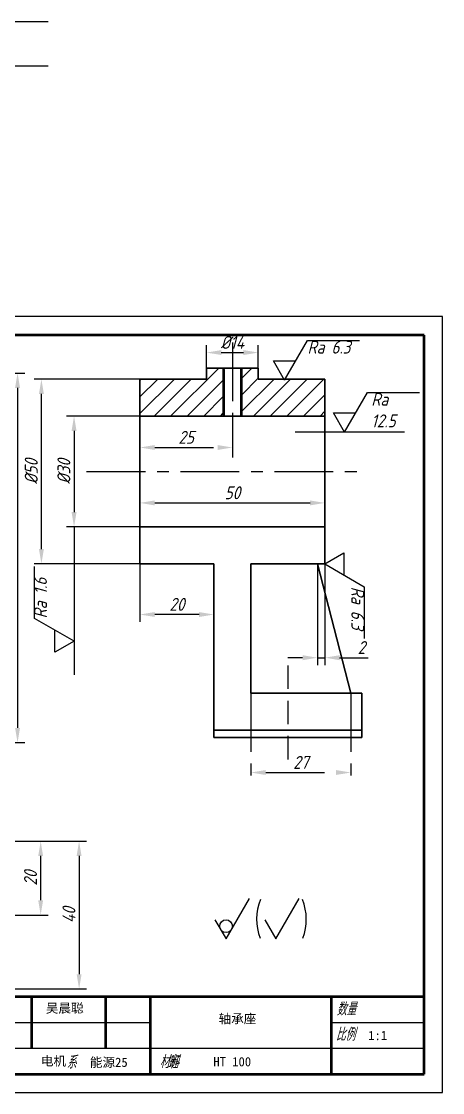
# Model space of a CAD drawing. Header units: millimetres. Extents: x 0 to 297, y 0 to 290.
# Drawn here: x 183.2 to 297, y 0 to 289.9 of the extents above; entities that cross this region are included whole.
import ezdxf

# ---------------------------------------------------------------- set-up
doc = ezdxf.new("R2010")
doc.units = ezdxf.units.MM
doc.header["$LTSCALE"] = 0.5
doc.linetypes.add('CENTER', pattern=[50.8, 31.75, -6.35, 6.35, -6.35])
doc.linetypes.add('DASHED', pattern=[19.05, 12.7, -6.35])
for name, color, linetype, lineweight in [('\\M+5B3DF\\M+5B4E7\\M+5B1EA\\M+5D7A2', 7, 'Continuous', 25), ('\\M+5B4D6\\M+5CAB5\\M+5CFDF', 7, 'Continuous', 50), ('\\M+5CEC4\\M+5D7D6\\M+5B1EA\\M+5D7A2', 7, 'Continuous', 25), ('\\M+5CFB8\\M+5CAB5\\M+5CFDF', 3, 'Continuous', 25)]:
    doc.layers.add(name, color=color, linetype=linetype, lineweight=lineweight)
doc.styles.add('\\M+5B9FA\\M+5B1EA\\M+5BABA\\M+5D7D63.5', font='gbeitc.shx', dxfattribs={"height": 3.5, "bigfont": 'gbcbig.shx'})
doc.dimstyles.new('\\M+5B9FA\\M+5B1EA\\M+5B3DF\\M+5B4E7', dxfattribs={"dimtxt": 3.5, "dimasz": 4, "dimexe": 2, "dimexo": 0, "dimgap": 1, "dimtad": 1, "dimtoh": 1, "dimdec": 0, "dimdsep": 46, "dimtxsty": '\\M+5B9FA\\M+5B1EA\\M+5BABA\\M+5D7D63.5', "dimcen": 3.5, "dimaunit": 1, "dimadec": 0, "dimazin": 1, "dimtfac": 1, "dimtdec": 0, "dimtmove": 0, "dimatfit": 3, "dimfxl": 0, "dimarcsym": 0})

# ---------------------------------------------------------------- blocks, each defined once
blk = doc.blocks.new('*D2')
at = {"layer": '\\M+5B3DF\\M+5B4E7\\M+5B1EA\\M+5D7A2', "color": 0, "lineweight": -2, "transparency": 16777216}
for p, q in [((215.18, 193.07), (186.55, 193.07)), ((188.55, 147.07), (188.55, 189.07)), ((215.18, 143.07), (186.55, 143.07))]:
    blk.add_line(p, q, dxfattribs=at)
at = {"layer": '\\M+5B3DF\\M+5B4E7\\M+5B1EA\\M+5D7A2', "color": 0, "transparency": 16777216}
for points in [[(187.89, 189.07), (189.22, 189.07), (188.55, 193.07)], [(187.89, 147.07), (189.22, 147.07), (188.55, 143.07)]]:
    blk.add_solid(points, dxfattribs=at)
at = {"layer": 'Defpoints', "color": 0, "transparency": 16777216}
for p in [(188.55, 193.07), (215.18, 193.07), (215.18, 143.07)]:
    blk.add_point(p, dxfattribs=at)
at = {"layer": '\\M+5B3DF\\M+5B4E7\\M+5B1EA\\M+5D7A2', "color": 0, "transparency": 16777216, "insert": (185.8, 168.07), "char_height": 3.5, "width": 3.7187, "attachment_point": 5, "rotation": 90, "style": '\\M+5B9FA\\M+5B1EA\\M+5BABA\\M+5D7D63.5'}
blk.add_mtext('%%C{\\Fgbeitc,gbcbig|c136;50}', dxfattribs=at)
blk = doc.blocks.new('*D3')
at = {"layer": '\\M+5B3DF\\M+5B4E7\\M+5B1EA\\M+5D7A2', "color": 0, "linetype": 'CENTER', "lineweight": -2, "transparency": 16777216}
for p, q in [((215.18, 143.07), (215.18, 127.37)), ((235.18, 143.07), (235.18, 127.37)), ((231.18, 129.37), (219.18, 129.37))]:
    blk.add_line(p, q, dxfattribs=at)
at = {"layer": '\\M+5B3DF\\M+5B4E7\\M+5B1EA\\M+5D7A2', "color": 0, "linetype": 'CENTER', "transparency": 16777216}
for points in [[(219.18, 130.04), (219.18, 128.71), (215.18, 129.37)], [(231.18, 130.04), (231.18, 128.71), (235.18, 129.37)]]:
    blk.add_solid(points, dxfattribs=at)
at = {"layer": 'Defpoints', "color": 0, "linetype": 'CENTER', "transparency": 16777216}
for p in [(215.18, 143.07), (235.18, 143.07), (215.18, 129.37)]:
    blk.add_point(p, dxfattribs=at)
at = {"layer": '\\M+5B3DF\\M+5B4E7\\M+5B1EA\\M+5D7A2', "color": 0, "linetype": 'CENTER', "transparency": 16777216, "insert": (225.18, 132.12), "char_height": 3.5, "attachment_point": 5, "style": '\\M+5B9FA\\M+5B1EA\\M+5BABA\\M+5D7D63.5'}
blk.add_mtext('20', dxfattribs=at)
blk = doc.blocks.new('*D4')
at = {"layer": '\\M+5B3DF\\M+5B4E7\\M+5B1EA\\M+5D7A2', "color": 0, "lineweight": -2, "transparency": 16777216}
for p, q in [((263.18, 143.07), (263.18, 115.68)), ((265.18, 143.07), (265.18, 115.68)), ((259.18, 117.68), (255.18, 117.68)), ((263.18, 117.68), (265.18, 117.68)), ((269.18, 117.68), (276.93, 117.68))]:
    blk.add_line(p, q, dxfattribs=at)
at = {"layer": '\\M+5B3DF\\M+5B4E7\\M+5B1EA\\M+5D7A2', "color": 0, "transparency": 16777216}
for points in [[(259.18, 118.35), (259.18, 117.01), (263.18, 117.68)], [(269.18, 118.35), (269.18, 117.01), (265.18, 117.68)]]:
    blk.add_solid(points, dxfattribs=at)
at = {"layer": 'Defpoints', "color": 0, "transparency": 16777216}
for p in [(263.18, 143.07), (265.18, 143.07), (265.18, 117.68)]:
    blk.add_point(p, dxfattribs=at)
at = {"layer": '\\M+5B3DF\\M+5B4E7\\M+5B1EA\\M+5D7A2', "color": 0, "transparency": 16777216, "insert": (275.06, 120.43), "char_height": 3.5, "attachment_point": 5, "style": '\\M+5B9FA\\M+5B1EA\\M+5BABA\\M+5D7D63.5'}
blk.add_mtext('2', dxfattribs=at)
blk = doc.blocks.new('*D5')
at = {"layer": '\\M+5B3DF\\M+5B4E7\\M+5B1EA\\M+5D7A2', "color": 0, "linetype": 'CENTER', "lineweight": -2, "transparency": 16777216}
for p, q in [((215.18, 183.07), (215.18, 172.57)), ((240.18, 183.07), (240.18, 172.57)), ((219.18, 174.57), (236.18, 174.57))]:
    blk.add_line(p, q, dxfattribs=at)
at = {"layer": '\\M+5B3DF\\M+5B4E7\\M+5B1EA\\M+5D7A2', "color": 0, "linetype": 'CENTER', "transparency": 16777216}
for points in [[(219.18, 175.23), (219.18, 173.9), (215.18, 174.57)], [(236.18, 175.23), (236.18, 173.9), (240.18, 174.57)]]:
    blk.add_solid(points, dxfattribs=at)
at = {"layer": 'Defpoints', "color": 0, "linetype": 'CENTER', "transparency": 16777216}
for p in [(215.18, 183.07), (240.18, 183.07), (240.18, 174.57)]:
    blk.add_point(p, dxfattribs=at)
at = {"layer": '\\M+5B3DF\\M+5B4E7\\M+5B1EA\\M+5D7A2', "color": 0, "linetype": 'CENTER', "transparency": 16777216, "insert": (227.68, 177.32), "char_height": 3.5, "attachment_point": 5, "style": '\\M+5B9FA\\M+5B1EA\\M+5BABA\\M+5D7D63.5'}
blk.add_mtext('25', dxfattribs=at)
blk = doc.blocks.new('*D6')
at = {"layer": '\\M+5B3DF\\M+5B4E7\\M+5B1EA\\M+5D7A2', "color": 0, "linetype": 'CENTER', "lineweight": -2, "transparency": 16777216}
for p, q in [((233.18, 196.07), (233.18, 202.26)), ((237.18, 200.26), (243.18, 200.26)), ((247.18, 196.07), (247.18, 202.26))]:
    blk.add_line(p, q, dxfattribs=at)
at = {"layer": '\\M+5B3DF\\M+5B4E7\\M+5B1EA\\M+5D7A2', "color": 0, "linetype": 'CENTER', "transparency": 16777216}
for points in [[(237.18, 200.93), (237.18, 199.6), (233.18, 200.26)], [(243.18, 200.93), (243.18, 199.6), (247.18, 200.26)]]:
    blk.add_solid(points, dxfattribs=at)
at = {"layer": 'Defpoints', "color": 0, "linetype": 'CENTER', "transparency": 16777216}
for p in [(247.18, 200.26), (233.18, 196.07), (247.18, 196.07)]:
    blk.add_point(p, dxfattribs=at)
at = {"layer": '\\M+5B3DF\\M+5B4E7\\M+5B1EA\\M+5D7A2', "color": 0, "linetype": 'CENTER', "transparency": 16777216, "insert": (240.18, 203.01), "char_height": 3.5, "width": 2.5248, "attachment_point": 5, "style": '\\M+5B9FA\\M+5B1EA\\M+5BABA\\M+5D7D63.5'}
blk.add_mtext('%%C{\\Fgbeitc,gbcbig|c136;14}', dxfattribs=at)
blk = doc.blocks.new('*D7')
at = {"layer": '\\M+5B3DF\\M+5B4E7\\M+5B1EA\\M+5D7A2', "color": 0, "linetype": 'CENTER', "lineweight": -2, "transparency": 16777216}
for p, q in [((245.18, 108.07), (245.18, 84.61)), ((272.18, 108.07), (272.18, 84.61)), ((249.18, 86.61), (268.18, 86.61))]:
    blk.add_line(p, q, dxfattribs=at)
at = {"layer": '\\M+5B3DF\\M+5B4E7\\M+5B1EA\\M+5D7A2', "color": 0, "linetype": 'CENTER', "transparency": 16777216}
for points in [[(249.18, 87.28), (249.18, 85.95), (245.18, 86.61)], [(268.18, 87.28), (268.18, 85.95), (272.18, 86.61)]]:
    blk.add_solid(points, dxfattribs=at)
at = {"layer": 'Defpoints', "color": 0, "linetype": 'CENTER', "transparency": 16777216}
for p in [(245.18, 108.07), (272.18, 108.07), (272.18, 86.61)]:
    blk.add_point(p, dxfattribs=at)
at = {"layer": '\\M+5B3DF\\M+5B4E7\\M+5B1EA\\M+5D7A2', "color": 0, "linetype": 'CENTER', "transparency": 16777216, "insert": (258.68, 89.36), "char_height": 3.5, "attachment_point": 5, "style": '\\M+5B9FA\\M+5B1EA\\M+5BABA\\M+5D7D63.5'}
blk.add_mtext('27', dxfattribs=at)
blk = doc.blocks.new('*D8')
at = {"layer": '\\M+5B3DF\\M+5B4E7\\M+5B1EA\\M+5D7A2', "color": 0, "lineweight": -2, "transparency": 16777216}
for p, q in [((159.76, 194.7), (184.1, 194.7)), ((182.1, 190.7), (182.1, 98.7)), ((159.76, 94.7), (184.1, 94.7))]:
    blk.add_line(p, q, dxfattribs=at)
at = {"layer": '\\M+5B3DF\\M+5B4E7\\M+5B1EA\\M+5D7A2', "color": 0, "transparency": 16777216}
for points in [[(181.43, 190.7), (182.77, 190.7), (182.1, 194.7)], [(181.43, 98.7), (182.77, 98.7), (182.1, 94.7)]]:
    blk.add_solid(points, dxfattribs=at)
at = {"layer": 'Defpoints', "color": 0, "transparency": 16777216}
for p in [(159.76, 194.7), (159.76, 94.7), (182.1, 94.7)]:
    blk.add_point(p, dxfattribs=at)
at = {"layer": '\\M+5B3DF\\M+5B4E7\\M+5B1EA\\M+5D7A2', "color": 0, "transparency": 16777216, "insert": (179.35, 144.7), "char_height": 3.5, "attachment_point": 5, "rotation": 90, "style": '\\M+5B9FA\\M+5B1EA\\M+5BABA\\M+5D7D63.5'}
blk.add_mtext('100', dxfattribs=at)
blk = doc.blocks.new('*D15')
at = {"layer": '\\M+5B3DF\\M+5B4E7\\M+5B1EA\\M+5D7A2', "color": 0, "lineweight": -2, "transparency": 16777216}
for p, q in [((157.76, 68.03), (190.35, 68.03)), ((188.35, 52.03), (188.35, 64.03)), ((157.76, 48.03), (190.35, 48.03))]:
    blk.add_line(p, q, dxfattribs=at)
at = {"layer": '\\M+5B3DF\\M+5B4E7\\M+5B1EA\\M+5D7A2', "color": 0, "transparency": 16777216}
for points in [[(187.68, 64.03), (189.01, 64.03), (188.35, 68.03)], [(187.68, 52.03), (189.01, 52.03), (188.35, 48.03)]]:
    blk.add_solid(points, dxfattribs=at)
at = {"layer": 'Defpoints', "color": 0, "transparency": 16777216}
for p in [(157.76, 68.03), (188.35, 68.03), (157.76, 48.03)]:
    blk.add_point(p, dxfattribs=at)
at = {"layer": '\\M+5B3DF\\M+5B4E7\\M+5B1EA\\M+5D7A2', "color": 0, "transparency": 16777216, "insert": (185.6, 58.03), "char_height": 3.5, "attachment_point": 5, "rotation": 90, "style": '\\M+5B9FA\\M+5B1EA\\M+5BABA\\M+5D7D63.5'}
blk.add_mtext('20', dxfattribs=at)
blk = doc.blocks.new('*D16')
at = {"layer": '\\M+5B3DF\\M+5B4E7\\M+5B1EA\\M+5D7A2', "color": 0, "lineweight": -2, "transparency": 16777216}
for p, q in [((150.26, 68.03), (200.74, 68.03)), ((198.74, 64.03), (198.74, 32.03)), ((150.26, 28.03), (200.74, 28.03))]:
    blk.add_line(p, q, dxfattribs=at)
at = {"layer": '\\M+5B3DF\\M+5B4E7\\M+5B1EA\\M+5D7A2', "color": 0, "transparency": 16777216}
for points in [[(198.07, 64.03), (199.4, 64.03), (198.74, 68.03)], [(198.07, 32.03), (199.4, 32.03), (198.74, 28.03)]]:
    blk.add_solid(points, dxfattribs=at)
at = {"layer": 'Defpoints', "color": 0, "transparency": 16777216}
for p in [(150.26, 68.03), (150.26, 28.03), (198.74, 28.03)]:
    blk.add_point(p, dxfattribs=at)
at = {"layer": '\\M+5B3DF\\M+5B4E7\\M+5B1EA\\M+5D7A2', "color": 0, "transparency": 16777216, "insert": (195.99, 48.03), "char_height": 3.5, "attachment_point": 5, "rotation": 90, "style": '\\M+5B9FA\\M+5B1EA\\M+5BABA\\M+5D7D63.5'}
blk.add_mtext('40', dxfattribs=at)
blk = doc.blocks.new('*D18')
at = {"layer": '\\M+5B3DF\\M+5B4E7\\M+5B1EA\\M+5D7A2', "color": 0, "lineweight": -2, "transparency": 16777216}
for p, q in [((215.18, 153.07), (215.18, 161.57)), ((219.18, 159.57), (261.18, 159.57)), ((265.18, 153.07), (265.18, 161.57))]:
    blk.add_line(p, q, dxfattribs=at)
at = {"layer": '\\M+5B3DF\\M+5B4E7\\M+5B1EA\\M+5D7A2', "color": 0, "transparency": 16777216}
for points in [[(219.18, 160.24), (219.18, 158.9), (215.18, 159.57)], [(261.18, 160.24), (261.18, 158.9), (265.18, 159.57)]]:
    blk.add_solid(points, dxfattribs=at)
at = {"layer": 'Defpoints', "color": 0, "transparency": 16777216}
for p in [(265.18, 159.57), (215.18, 153.07), (265.18, 153.07)]:
    blk.add_point(p, dxfattribs=at)
at = {"layer": '\\M+5B3DF\\M+5B4E7\\M+5B1EA\\M+5D7A2', "color": 0, "transparency": 16777216, "insert": (240.18, 162.32), "char_height": 3.5, "attachment_point": 5, "style": '\\M+5B9FA\\M+5B1EA\\M+5BABA\\M+5D7D63.5'}
blk.add_mtext('50', dxfattribs=at)
blk = doc.blocks.new('\\M+5B4D6\\M+5B2DA\\M+5B6C8')
at = {"layer": '\\M+5B3DF\\M+5B4E7\\M+5B1EA\\M+5D7A2'}
for p, q in [((319.76, 154.28), (325.94, 164.98)), ((325.94, 164.98), (339.99, 164.98)), ((319.76, 154.28), (316.76, 159.48)), ((316.76, 159.48), (322.76, 159.48))]:
    blk.add_line(p, q, dxfattribs=at)
blk = doc.blocks.new('\\M+5B4D6\\M+5B2DA\\M+5B6C81')
at = {"layer": '\\M+5B3DF\\M+5B4E7\\M+5B1EA\\M+5D7A2'}
blk.add_blockref('\\M+5B4D6\\M+5B2DA\\M+5B6C8', (-319.76, -154.28), dxfattribs=at)
blk = doc.blocks.new('*D23')
at = {"layer": '\\M+5B3DF\\M+5B4E7\\M+5B1EA\\M+5D7A2', "color": 0, "lineweight": -2, "transparency": 16777216}
for p, q in [((215.18, 183.07), (195.37, 183.07)), ((197.37, 179.07), (197.37, 157.07)), ((215.18, 153.07), (195.37, 153.07))]:
    blk.add_line(p, q, dxfattribs=at)
at = {"layer": '\\M+5B3DF\\M+5B4E7\\M+5B1EA\\M+5D7A2', "color": 0, "transparency": 16777216}
for points in [[(196.7, 179.07), (198.04, 179.07), (197.37, 183.07)], [(196.7, 157.07), (198.04, 157.07), (197.37, 153.07)]]:
    blk.add_solid(points, dxfattribs=at)
at = {"layer": 'Defpoints', "color": 0, "transparency": 16777216}
for p in [(215.18, 183.07), (197.37, 153.07), (215.18, 153.07)]:
    blk.add_point(p, dxfattribs=at)
at = {"layer": '\\M+5B3DF\\M+5B4E7\\M+5B1EA\\M+5D7A2', "color": 0, "transparency": 16777216, "insert": (194.62, 168.07), "char_height": 3.5, "attachment_point": 5, "rotation": 90, "style": '\\M+5B9FA\\M+5B1EA\\M+5BABA\\M+5D7D63.5'}
blk.add_mtext('%%C{\\Fgbeitc,gbcbig|c136;30}', dxfattribs=at)

msp = doc.modelspace()

# ---------------------------------------------------------------- hatches: boundary and pattern name
at = {"layer": '\\M+5B3DF\\M+5B4E7\\M+5B1EA\\M+5D7A2'}
h = msp.add_hatch(dxfattribs=at)
h.set_pattern_fill('ANSI31', color=256)
h.paths.add_polyline_path([(136.72, 68.03), (127.76, 68.03), (68.81, 68.03), (68.81, 58.03), (77.76, 58.03), (97.76, 58.03), (97.76, 37.99), (97.76, 37.23), (107.76, 37.23), (107.76, 37.99), (107.76, 58.03), (127.76, 58.03), (136.72, 58.03)])
h.paths.add_polyline_path([(237.63, 196.07), (233.18, 196.07), (233.18, 193.07), (215.18, 193.07), (215.18, 183.07), (237.63, 183.07)])
h.paths.add_polyline_path([(265.18, 193.07), (254.47, 193.07), (254.31, 192.79), (254.15, 193.07), (247.18, 193.07), (247.18, 196.07), (242.74, 196.07), (242.74, 183.07), (265.18, 183.07)])

# ---------------------------------------------------------------- linework, layer by layer
for p, q in [((50.33, 289.87), (190.33, 289.87)), ((50.33, 277.87), (190.33, 277.87)), ((237.63, 196.07), (237.63, 186.07)), ((242.74, 196.07), (242.74, 183.07)), ((237.63, 186.07), (237.63, 183.07)), ((257.11, 178.83), (286.74, 178.83)), ((265.18, 143.07), (263.18, 143.07)), ((235.18, 108.07), (235.18, 96.07)), ((245.18, 108.07), (255.18, 108.07)), ((275.18, 96.07), (275.18, 98.07)), ((238.47, 41.59), (244.78, 52.52)), ((251.95, 41.59), (258.26, 52.52)), ((235.47, 46.79), (238.47, 41.59)), ((248.95, 46.79), (251.95, 41.59))]:
    msp.add_line(p, q, dxfattribs=at)
at = {"layer": '\\M+5B3DF\\M+5B4E7\\M+5B1EA\\M+5D7A2', "linetype": 'CENTER'}
for p, q in [((240.18, 203.02), (240.18, 171.84)), ((200.77, 168.07), (274.32, 168.07))]:
    msp.add_line(p, q, dxfattribs=at)
at = {"layer": '\\M+5B3DF\\M+5B4E7\\M+5B1EA\\M+5D7A2', "lineweight": 30}
for p, q in [((233.18, 196.07), (247.18, 196.07)), ((233.18, 193.07), (233.18, 196.07)), ((247.18, 193.07), (247.18, 196.07)), ((215.18, 143.07), (215.18, 193.07)), ((215.18, 193.07), (233.18, 193.07)), ((233.18, 193.07), (215.18, 193.07)), ((265.18, 193.07), (247.18, 193.07)), ((265.18, 143.07), (265.18, 193.07)), ((235.18, 143.07), (215.18, 143.07)), ((235.18, 96.07), (235.18, 143.07)), ((245.18, 143.07), (265.18, 143.07)), ((245.18, 108.07), (245.18, 143.07)), ((263.18, 143.07), (272.18, 108.07)), ((245.18, 108.07), (275.18, 108.07)), ((245.18, 108.07), (272.18, 108.07)), ((245.18, 108.07), (255.18, 108.07)), ((275.18, 108.07), (275.18, 96.07)), ((235.18, 96.07), (275.18, 96.07))]:
    msp.add_line(p, q, dxfattribs=at)
at = {"layer": '\\M+5B3DF\\M+5B4E7\\M+5B1EA\\M+5D7A2', "linetype": 'ByBlock', "lineweight": 30}
for p, q in [((237.63, 196.07), (237.94, 195.7)), ((237.95, 195.7), (237.94, 195.7)), ((237.94, 193.07), (237.94, 195.7)), ((237.94, 195.7), (237.94, 193.07)), ((237.94, 195.7), (237.94, 193.07)), ((240.18, 196.07), (240.18, 196.07)), ((240.18, 196.07), (240.18, 196.07)), ((242.74, 196.07), (242.42, 195.7)), ((242.42, 195.7), (242.42, 193.07)), ((237.94, 193.07), (237.94, 183.07)), ((237.94, 193.07), (237.94, 183.07)), ((242.42, 193.07), (242.42, 183.07)), ((215.18, 183.07), (265.18, 183.07)), ((215.18, 153.07), (235.18, 153.07)), ((235.18, 153.07), (245.18, 153.07)), ((245.18, 153.07), (265.18, 153.07)), ((265.96, 108.07), (272.18, 108.07)), ((275.18, 98.07), (235.18, 98.07))]:
    msp.add_line(p, q, dxfattribs=at)
at = {"layer": '\\M+5B3DF\\M+5B4E7\\M+5B1EA\\M+5D7A2', "lineweight": -2}
for p, q in [((197.37, 153.07), (197.37, 133.07)), ((197.37, 133.07), (197.37, 113.07))]:
    msp.add_line(p, q, dxfattribs=at)
at = {"layer": '\\M+5B3DF\\M+5B4E7\\M+5B1EA\\M+5D7A2', "linetype": 'DASHED'}
msp.add_line((255.18, 115.58), (255.18, 89.91), dxfattribs=at)
at = {"layer": '\\M+5B3DF\\M+5B4E7\\M+5B1EA\\M+5D7A2'}
msp.add_circle((238.47, 45.03), 1.72, dxfattribs=at)
for centre, start, end in [((260.69, 46.88), 157.5083, 201.3893), ((246.21, 46.88), 338.6107, 22.4917)]:
    msp.add_arc(centre, 13.96, start, end, dxfattribs=at)
at = {"layer": '\\M+5B4D6\\M+5CAB5\\M+5CFDF'}
for p, q in [((292, 205), (25, 205)), ((292, 5), (292, 205)), ((172, 26), (292, 26)), ((186, 12), (186, 26)), ((206, 12), (206, 26)), ((218, 5), (218, 26)), ((267, 5), (267, 26)), ((25, 5), (292, 5))]:
    msp.add_line(p, q, dxfattribs=at)
at = {"layer": '\\M+5CFB8\\M+5CAB5\\M+5CFDF'}
for p, q in [((297, 210), (0, 210)), ((297, 0), (297, 210)), ((172, 19), (218, 19)), ((267, 19), (292, 19)), ((172, 12), (292, 12)), ((0, 0), (297, 0))]:
    msp.add_line(p, q, dxfattribs=at)

# ---------------------------------------------------------------- block references
at = {"layer": '\\M+5B3DF\\M+5B4E7\\M+5B1EA\\M+5D7A2'}
for p in [(254.31, 192.79), (270.53, 178.75)]:
    msp.add_blockref('\\M+5B4D6\\M+5B2DA\\M+5B6C81', p, dxfattribs=at)
for p, rotation in [((265.13, 143.07), 270), ((197.37, 122.15), 90)]:
    msp.add_blockref('\\M+5B4D6\\M+5B2DA\\M+5B6C81', p, dxfattribs=dict(at, rotation=rotation))

# ---------------------------------------------------------------- texts
at = {"layer": '\\M+5B3DF\\M+5B4E7\\M+5B1EA\\M+5D7A2', "attachment_point": 1, "style": '\\M+5B9FA\\M+5B1EA\\M+5BABA\\M+5D7D63.5'}
for s, width, heights, insert, char_height in [('Ra 6.3', 16.421, [0], (260.49, 203.48), 3.5), ('Ra 12.5', 11.8464, [0], (277.73, 189.36), 3.5), ('\\pt0,2.5,5;{\\fSimSun|b0|i0|c136|p34;吴晨聪}', 21.9704, [2.78], (189.74, 24.11), 2.5), ('\\pt0,2.5,5;{\\fSimSun|b0|i0|c136|p34;轴承座}', 21.9704, [2.78], (236.43, 21.24), 2.5), ('\\pt0,2.5,5;{\\fSimSun|b0|i0|c136|p34;1:1}', 21.9704, [2.78], (276.91, 16.7), 2.5), ('{\\fSimSun|b0|i0|c136|p34;电机}', 21.9704, [2.78], (188.4, 9.79), 2.5), ('{\\fSimSun|b0|i0|c136|p34;能源25}', 21.9704, [2.78], (201.65, 9.45), 2.5), ('\\pt0,2.5,5;{\\fSimSun|b0|i0|c136|p34;HT 100}', 21.9704, [2.78], (235.04, 9.6), 2.5)]:
    msp.add_mtext_dynamic_manual_height_columns(s, width=width, gutter_width=17.5, heights=heights, dxfattribs=dict(at, insert=insert, char_height=char_height))
at = {"layer": '\\M+5B3DF\\M+5B4E7\\M+5B1EA\\M+5D7A2', "char_height": 3.5, "attachment_point": 1, "style": '\\M+5B9FA\\M+5B1EA\\M+5BABA\\M+5D7D63.5'}
for s, width, insert, rotation in [('Ra {\\Fgbeitc,gbcbig|c136;1.}6', 13.1826, (186.54, 128.32), 90), ('Ra 6.3', 16.421, (275.83, 136.89), 270)]:
    msp.add_mtext_dynamic_manual_height_columns(s, width=width, gutter_width=17.5, heights=[0], dxfattribs=dict(at, insert=insert, rotation=rotation))
at = {"layer": '\\M+5CEC4\\M+5D7D6\\M+5B1EA\\M+5D7A2', "style": '\\M+5B9FA\\M+5B1EA\\M+5BABA\\M+5D7D63.5'}
for s, p in [('\\M+5CAFD\\M+5C1BF', (268.34, 20.85)), ('\\M+5B1C8\\M+5C0FD', (268.1, 14)), ('\\M+5CFB5             \\M+5B0E0', (195.35, 6.46)), ('\\M+5B2C4\\M+5C1CF', (220.51, 6.61))]:
    msp.add_text(s, height=3.5, dxfattribs=at).set_placement(p)

# ---------------------------------------------------------------- dimensions: what is measured, and where the dimension line sits
at = {"layer": '\\M+5B3DF\\M+5B4E7\\M+5B1EA\\M+5D7A2', "linetype": 'CENTER'}
dim = msp.add_linear_dim(base=(247.18, 200.26), p1=(233.18, 196.07), p2=(247.18, 196.07), text='%%C{\\Fgbeitc,gbcbig|c136;<>}', dimstyle='\\M+5B9FA\\M+5B1EA\\M+5B3DF\\M+5B4E7', dxfattribs=at)
dim.commit()
dim.dimension.update_dxf_attribs({"geometry": '*D6', "text_midpoint": (240.18, 203.01)})
at = {"layer": '\\M+5B3DF\\M+5B4E7\\M+5B1EA\\M+5D7A2'}
for base, p1, p2, picture, middle in [((182.1, 94.7), (159.76, 194.7), (159.76, 94.7), '*D8', (179.35, 144.7)), ((198.74, 28.03), (150.26, 68.03), (150.26, 28.03), '*D16', (195.99, 48.03)), ((188.35, 68.03), (157.76, 48.03), (157.76, 68.03), '*D15', (185.6, 58.03))]:
    dim = msp.add_linear_dim(base=base, p1=p1, p2=p2, angle=90, dimstyle='\\M+5B9FA\\M+5B1EA\\M+5B3DF\\M+5B4E7', dxfattribs=at)
    dim.commit()
    dim.dimension.update_dxf_attribs({"geometry": picture, "text_midpoint": middle})
for base, p1, p2, text, picture, middle in [((188.55, 193.07), (215.18, 143.07), (215.18, 193.07), '%%C{\\Fgbeitc,gbcbig|c136;50}', '*D2', (185.8, 168.07)), ((197.37, 153.07), (215.18, 183.07), (215.18, 153.07), '%%C{\\Fgbeitc,gbcbig|c136;30}', '*D23', (194.62, 168.07))]:
    dim = msp.add_linear_dim(base=base, p1=p1, p2=p2, angle=90, text=text, dimstyle='\\M+5B9FA\\M+5B1EA\\M+5B3DF\\M+5B4E7', dxfattribs=at)
    dim.commit()
    dim.dimension.update_dxf_attribs({"geometry": picture, "text_midpoint": middle})
at = {"layer": '\\M+5B3DF\\M+5B4E7\\M+5B1EA\\M+5D7A2', "linetype": 'CENTER'}
for base, p1, p2, picture, middle in [((240.18, 174.57), (215.18, 183.07), (240.18, 183.07), '*D5', (227.68, 177.32)), ((215.18, 129.37), (235.18, 143.07), (215.18, 143.07), '*D3', (225.18, 132.12)), ((272.18, 86.61), (245.18, 108.07), (272.18, 108.07), '*D7', (258.68, 89.36))]:
    dim = msp.add_linear_dim(base=base, p1=p1, p2=p2, dimstyle='\\M+5B9FA\\M+5B1EA\\M+5B3DF\\M+5B4E7', dxfattribs=at)
    dim.commit()
    dim.dimension.update_dxf_attribs({"geometry": picture, "text_midpoint": middle})
at = {"layer": '\\M+5B3DF\\M+5B4E7\\M+5B1EA\\M+5D7A2'}
for base, p1, p2, picture, middle in [((265.18, 159.57), (215.18, 153.07), (265.18, 153.07), '*D18', (240.18, 162.32)), ((265.18, 117.68), (263.18, 143.07), (265.18, 143.07), '*D4', (275.06, 120.43))]:
    dim = msp.add_linear_dim(base=base, p1=p1, p2=p2, dimstyle='\\M+5B9FA\\M+5B1EA\\M+5B3DF\\M+5B4E7', dxfattribs=at)
    dim.commit()
    dim.dimension.update_dxf_attribs({"geometry": picture, "text_midpoint": middle})

doc.saveas('drawing.dxf')
